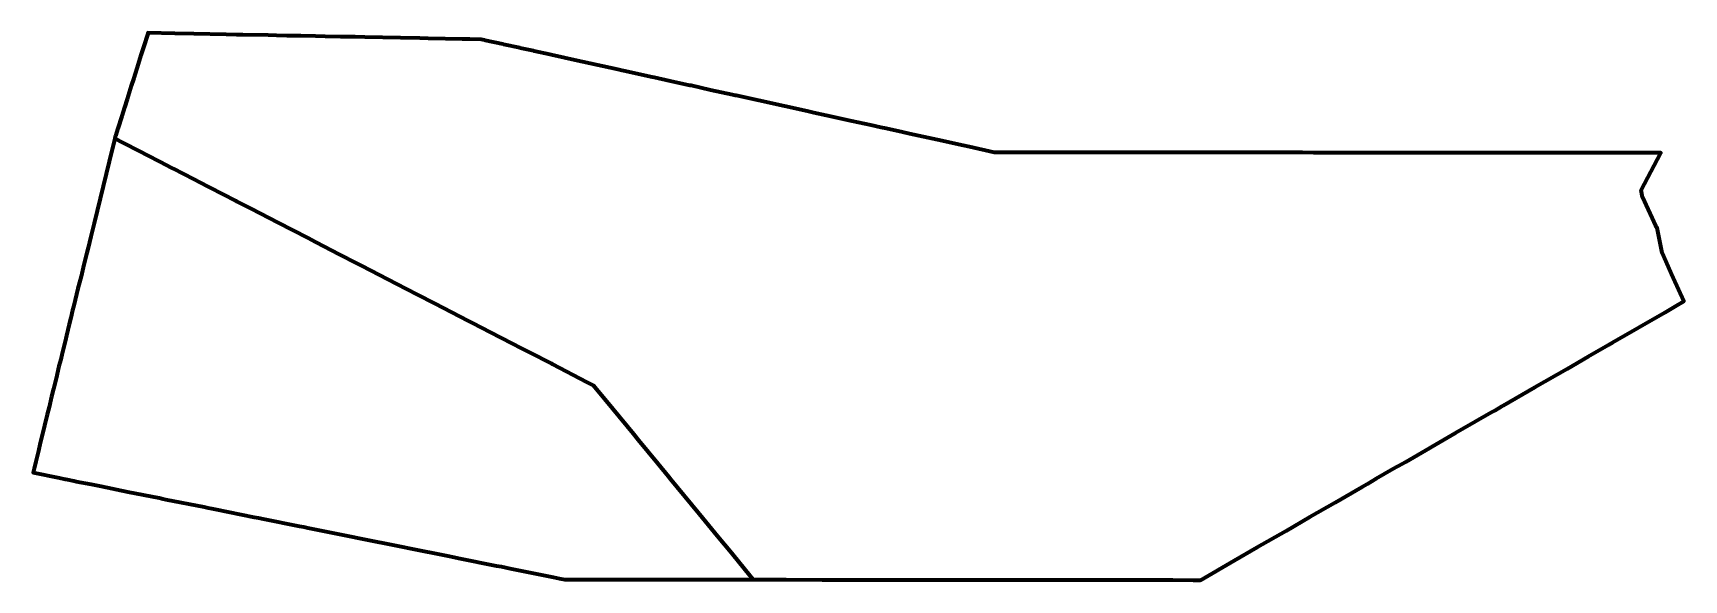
# Model space of a CAD drawing. Header units: metres. Extents: x 808218 to 808408, y 9156726 to 9156789.
import ezdxf

# ---------------------------------------------------------------- set-up
doc = ezdxf.new("R2010")
doc.units = ezdxf.units.M
doc.header["$MEASUREMENT"] = 0
doc.layers.add('2828-21106', color=1, linetype='Continuous')

msp = doc.modelspace()

# ---------------------------------------------------------------- linework, layer by layer
at = {"layer": '2828-21106', "color": 254, "lineweight": 70, "true_color": 0xcccccc}
msp.add_lwpolyline([(808227.55, 9156777.15), (808227.55, 9156777.15), (808227.77, 9156777.04), (808228.28, 9156776.77), (808228.96, 9156776.42), (808229.27, 9156776.26), (808229.62, 9156776.08), (808230.45, 9156775.65), (808231.28, 9156775.22), (808232.75, 9156774.47), (808234.07, 9156773.78), (808234.48, 9156773.57), (808235.2, 9156773.2), (808235.38, 9156773.11), (808236.71, 9156772.42), (808236.78, 9156772.38), (808237.19, 9156772.17), (808238.48, 9156771.5), (808241.44, 9156769.98), (808241.57, 9156769.91), (808243.25, 9156769.04), (808246.29, 9156767.47), (808249.72, 9156765.7), (808250.65, 9156765.22), (808253.37, 9156763.81), (808255.3, 9156762.82), (808255.95, 9156762.48), (808259.91, 9156760.44), (808262.3, 9156759.21), (808264.33, 9156758.16), (808268.16, 9156756.18), (808268.7, 9156755.9), (808270.68, 9156754.88), (808273.22, 9156753.57), (808274.24, 9156753.04), (808275.22, 9156752.53), (808277.71, 9156751.25), (808277.84, 9156751.18), (808281.8, 9156749.13), (808282.57, 9156748.74), (808282.72, 9156748.55), (808283.86, 9156747.16), (808286.43, 9156744.04), (808287.15, 9156743.17), (808287.73, 9156742.46), (808289.95, 9156739.75), (808291.16, 9156738.28), (808291.44, 9156737.94), (808294.54, 9156734.17), (808294.72, 9156733.95), (808296.8, 9156731.42), (808298.4, 9156729.47), (808298.56, 9156729.28), (808300.53, 9156726.89), (808300.91, 9156726.41), (808303.57, 9156726.41), (808304.64, 9156726.41), (808308.84, 9156726.4), (808309.78, 9156726.4), (808310.7, 9156726.4), (808311.5, 9156726.4), (808312.47, 9156726.4), (808316.62, 9156726.4), (808318.45, 9156726.39), (808322.07, 9156726.39), (808323.16, 9156726.39), (808324.2, 9156726.39), (808330.38, 9156726.38), (808331.79, 9156726.38), (808334.18, 9156726.38), (808335.5, 9156726.38), (808336.78, 9156726.38), (808337.96, 9156726.38), (808340.53, 9156726.37), (808341.85, 9156726.37), (808343.16, 9156726.37), (808345.43, 9156726.37), (808346.73, 9156726.37), (808347.94, 9156726.37), (808349.08, 9156726.37), (808351.45, 9156726.36), (808352.3, 9156726.36), (808356.18, 9156728.6), (808358.83, 9156730.13), (808362.13, 9156732.03), (808364.87, 9156733.61), (808367.76, 9156735.28), (808370.88, 9156737.08), (808371.48, 9156737.43), (808372.5, 9156738.02), (808374.49, 9156739.17), (808374.92, 9156739.41), (808375.05, 9156739.49), (808375.88, 9156739.97), (808381.62, 9156743.28), (808383.96, 9156744.63), (808385.76, 9156745.67), (808386.11, 9156745.87), (808386.94, 9156746.35), (808387.08, 9156746.43), (808389.25, 9156747.68), (808390.73, 9156748.53), (808394.43, 9156750.67), (808396.85, 9156752.07), (808399.19, 9156753.41), (808399.66, 9156753.69), (808405.65, 9156757.14), (808406.82, 9156757.82), (808407.86, 9156758.42), (808406.62, 9156761.12), (808406.61, 9156761.16), (808406.59, 9156761.18), (808405.36, 9156763.98), (808404.77, 9156766.88), (808404.66, 9156766.98), (808404.65, 9156766.99), (808404.61, 9156767.01), (808404.61, 9156767.05), (808403.08, 9156770.4), (808402.95, 9156771.2), (808405.21, 9156775.48), (808404.07, 9156775.48), (808398.21, 9156775.48), (808398.21, 9156775.48), (808398.01, 9156775.48), (808392.6, 9156775.49), (808391.7, 9156775.49), (808391.34, 9156775.49), (808390.04, 9156775.49), (808385.96, 9156775.49), (808382.98, 9156775.5), (808380.56, 9156775.5), (808377.77, 9156775.5), (808373.67, 9156775.51), (808372.82, 9156775.51), (808372.44, 9156775.51), (808371.82, 9156775.51), (808366.71, 9156775.51), (808365.32, 9156775.51), (808364.02, 9156775.52), (808359.49, 9156775.52), (808357.67, 9156775.52), (808354.6, 9156775.52), (808351.96, 9156775.53), (808348.73, 9156775.53), (808347.21, 9156775.53), (808346.07, 9156775.53), (808342.74, 9156775.54), (808340.68, 9156775.54), (808338.81, 9156775.54), (808335.67, 9156775.54), (808335, 9156775.54), (808330.8, 9156775.55), (808329.81, 9156775.55), (808328.58, 9156775.55), (808325.74, 9156776.18), (808325.02, 9156776.33), (808322.09, 9156776.98), (808321, 9156777.22), (808318.85, 9156777.69), (808318.07, 9156777.87), (808316.18, 9156778.28), (808315.56, 9156778.42), (808314.42, 9156778.67), (808312.22, 9156779.15), (808309.29, 9156779.8), (808307.87, 9156780.11), (808307.1, 9156780.28), (808298.93, 9156782.08), (808298.83, 9156782.1), (808298.52, 9156782.17), (808296.01, 9156782.72), (808293.77, 9156783.22), (808293.61, 9156783.25), (808293.44, 9156783.29), (808291.37, 9156783.75), (808289.51, 9156784.16), (808289.31, 9156784.2), (808289.1, 9156784.25), (808286.21, 9156784.88), (808285.79, 9156784.98), (808285.36, 9156785.07), (808281.27, 9156785.97), (808280.74, 9156786.09), (808277.7, 9156786.76), (808277.54, 9156786.79), (808275.72, 9156787.19), (808275.65, 9156787.21), (808274.12, 9156787.55), (808274.07, 9156787.56), (808272.21, 9156787.97), (808272.14, 9156787.98), (808270.1, 9156788.43), (808270.02, 9156788.45), (808269.63, 9156788.54), (808268.35, 9156788.56), (808267.65, 9156788.58), (808267.51, 9156788.58), (808263.54, 9156788.66), (808262.61, 9156788.67), (808260.38, 9156788.72), (808256.28, 9156788.8), (808255.16, 9156788.82), (808253.47, 9156788.85), (808251.72, 9156788.88), (808250.6, 9156788.91), (808248.93, 9156788.94), (808247.33, 9156788.97), (808246.13, 9156788.99), (808245.15, 9156789.01), (808242.27, 9156789.07), (808241.54, 9156789.08), (808240.34, 9156789.1), (808236.62, 9156789.18), (808234.45, 9156789.22), (808231.35, 9156789.28), (808231.33, 9156789.2), (808230.84, 9156787.65), (808230.54, 9156786.71), (808230.22, 9156785.7), (808229.72, 9156784.1), (808229.43, 9156783.19), (808228.96, 9156781.67), (808228.65, 9156780.7), (808228.34, 9156779.71), (808227.89, 9156778.28), (808227.62, 9156777.43), (808227.6, 9156777.38)], close=True, dxfattribs=at)
at = {"layer": '2828-21106', "color": 4, "lineweight": 70, "true_color": 0x00ffff}
msp.add_lwpolyline([(808218.26, 9156739.17), (808218.15, 9156738.71), (808221.19, 9156738.1), (808221.84, 9156737.97), (808221.9, 9156737.95), (808222.09, 9156737.92), (808222.84, 9156737.77), (808223.1, 9156737.71), (808224.83, 9156737.37), (808225.97, 9156737.14), (808229.03, 9156736.52), (808232.64, 9156735.8), (808233.05, 9156735.71), (808233.41, 9156735.64), (808237.83, 9156734.76), (808238.27, 9156734.67), (808238.68, 9156734.58), (808239.06, 9156734.51), (808243.57, 9156733.6), (808244.05, 9156733.51), (808244.6, 9156733.39), (808248.76, 9156732.56), (808249.25, 9156732.46), (808249.72, 9156732.37), (808250.1, 9156732.29), (808254.9, 9156731.33), (808255.42, 9156731.22), (808255.8, 9156731.15), (808260.27, 9156730.25), (808260.66, 9156730.17), (808261.36, 9156730.03), (808265.82, 9156729.13), (808266.54, 9156728.99), (808267.05, 9156728.89), (808271.42, 9156728.01), (808271.98, 9156727.9), (808272.98, 9156727.7), (808277.94, 9156726.7), (808278.66, 9156726.55), (808279.27, 9156726.43), (808279.59, 9156726.43), (808280.37, 9156726.43), (808280.87, 9156726.43), (808285.74, 9156726.43), (808286.26, 9156726.43), (808287.05, 9156726.42), (808290.96, 9156726.42), (808291.77, 9156726.42), (808292.65, 9156726.42), (808297.04, 9156726.42), (808297.92, 9156726.41), (808298.77, 9156726.41), (808299.79, 9156726.41), (808300.91, 9156726.41), (808300.53, 9156726.89), (808298.56, 9156729.28), (808298.4, 9156729.47), (808296.8, 9156731.42), (808294.72, 9156733.95), (808294.54, 9156734.17), (808291.44, 9156737.94), (808291.16, 9156738.28), (808289.95, 9156739.75), (808287.73, 9156742.46), (808287.15, 9156743.17), (808286.43, 9156744.04), (808283.86, 9156747.16), (808282.72, 9156748.55), (808282.57, 9156748.74), (808281.8, 9156749.13), (808277.84, 9156751.18), (808277.71, 9156751.25), (808275.22, 9156752.53), (808274.24, 9156753.04), (808273.22, 9156753.57), (808270.68, 9156754.88), (808268.7, 9156755.9), (808268.16, 9156756.18), (808264.33, 9156758.16), (808262.3, 9156759.21), (808259.91, 9156760.44), (808255.95, 9156762.48), (808255.3, 9156762.82), (808253.37, 9156763.81), (808250.65, 9156765.22), (808249.72, 9156765.7), (808246.29, 9156767.47), (808243.25, 9156769.04), (808241.57, 9156769.91), (808241.44, 9156769.98), (808238.48, 9156771.5), (808237.19, 9156772.17), (808236.78, 9156772.38), (808236.71, 9156772.42), (808235.38, 9156773.11), (808235.2, 9156773.2), (808234.48, 9156773.57), (808234.07, 9156773.78), (808232.75, 9156774.47), (808231.28, 9156775.22), (808230.45, 9156775.65), (808229.62, 9156776.08), (808229.27, 9156776.26), (808228.96, 9156776.42), (808228.28, 9156776.77), (808227.77, 9156777.04), (808227.55, 9156777.15), (808227.55, 9156777.15), (808226.89, 9156774.48), (808225.16, 9156767.41), (808224.93, 9156766.49), (808224.78, 9156765.87), (808224.62, 9156765.22), (808224.47, 9156764.58), (808224.32, 9156763.98), (808223.99, 9156762.65), (808223.83, 9156761.98), (808223.66, 9156761.27), (808223.31, 9156759.88), (808222.99, 9156758.57), (808222.8, 9156757.77), (808222.7, 9156757.38), (808222.49, 9156756.5), (808222.31, 9156755.79), (808221.99, 9156754.47), (808221.83, 9156753.8), (808221.5, 9156752.46), (808221.33, 9156751.74), (808221.13, 9156750.96), (808220.79, 9156749.54), (808220.5, 9156748.35), (808220.28, 9156747.45), (808219.99, 9156746.26), (808219.77, 9156745.38), (808219.47, 9156744.15), (808219.28, 9156743.34), (808218.98, 9156742.13), (808218.76, 9156741.22), (808218.46, 9156740.01)], close=True, dxfattribs=at)

doc.saveas('drawing.dxf')
